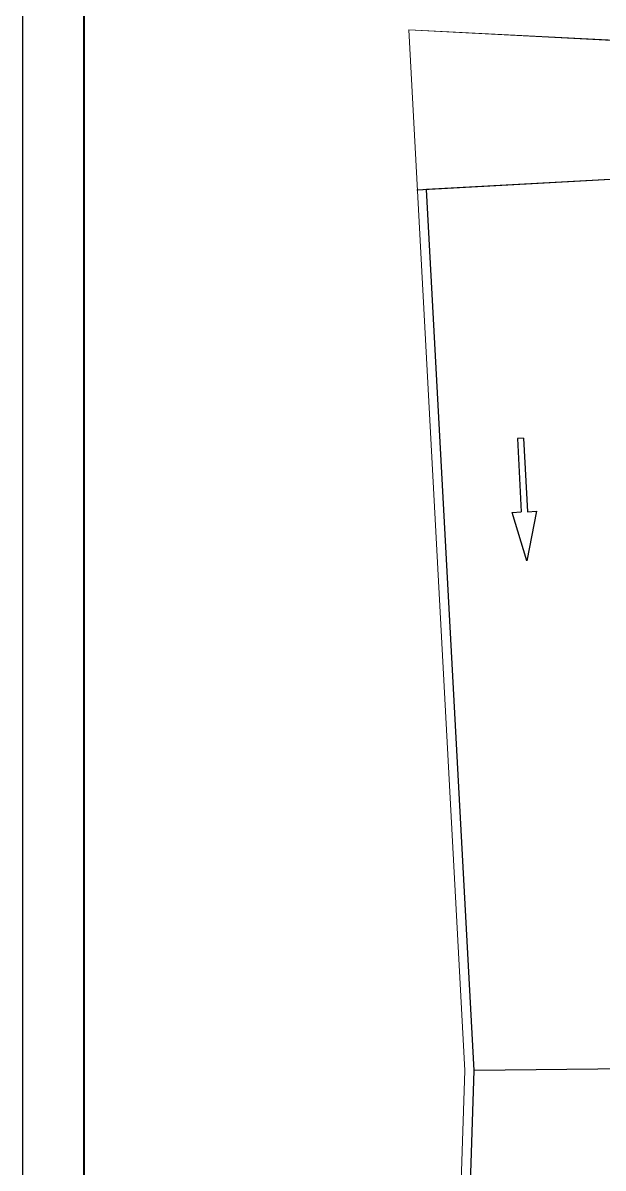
# Model space of a CAD drawing. Header units: metres. Extents: x 27 to 147, y -173 to 8.
# Drawn here: x 26.79 to 36.24, y -111.58 to -92.91 of the extents above; entities that cross this region are included whole.
import ezdxf

# ---------------------------------------------------------------- set-up
doc = ezdxf.new("R2010")
doc.units = ezdxf.units.M
doc.layers.add('Drawing & Figure_Pen_No__1', color=7, linetype='Continuous', lineweight=13)
doc.layers.add('GRAFO 0 BLANCO', color=7, linetype='Continuous', lineweight=0)
doc.layers.add('Rampa', color=41, linetype='Continuous')
doc.layers.add('Separador de bike pintado', color=8, linetype='Continuous')

msp = doc.modelspace()

# ---------------------------------------------------------------- linework, layer by layer
at = {"color": 251, "true_color": 0x636466}
for p, q in [((39.356, -95.3), (33.207, -95.632)), ((39.361, -95.3), (33.212, -95.632)), ((40.146, -109.928), (34.141, -109.99))]:
    msp.add_line(p, q, dxfattribs=at)
at = {"color": 7}
msp.add_lwpolyline([(26.786, -83.395), (146.786, -83.395), (146.786, -173.395), (26.786, -173.395), (26.786, -83.395)], dxfattribs=at)
at = {"color": 7, "lineweight": 40}
for points in [[(27.786, -84.395), (145.786, -84.395), (145.786, -172.395), (27.786, -172.395)], [(27.786, -84.395), (145.786, -84.395), (145.786, -169.5), (27.786, -169.5)]]:
    msp.add_lwpolyline(points, close=True, dxfattribs=at)
at = {"layer": 'Drawing & Figure_Pen_No__1', "linetype": 'Continuous'}
msp.add_line((37.423, -93.237), (33.075, -93.021), dxfattribs=at)
at = {"layer": 'GRAFO 0 BLANCO', "color": 7}
for points in [[(88.078, -162.909), (33.094, -160.29), (33.775, -150.017), (31.209, -149.867), (31.536, -147.946), (31.607, -146.591), (31.79, -144.242), (32.088, -140.793), (32.327, -137.369), (32.894, -130.541), (33.619, -121.173), (33.991, -109.992), (33.075, -93.021)], [(33.075, -93.021), (37.422, -93.249), (43.764, -93.382), (44.724, -93.408), (51.784, -93.59), (64.025, -93.932), (70.185, -94.06), (83.803, -94.342)]]:
    msp.add_lwpolyline(points, dxfattribs=at)
at = {"layer": 'Rampa'}
for p, q in [((39.361, -95.3), (33.365, -95.624)), ((34.141, -109.99), (33.365, -95.624)), ((34.141, -109.99), (33.365, -95.624)), ((33.768, -121.191), (34.141, -109.99)), ((33.768, -121.191), (34.141, -109.99))]:
    msp.add_line(p, q, dxfattribs=at)
at = {"layer": 'Separador de bike pintado'}
for p, q in [((34.947, -99.68), (34.847, -99.685)), ((34.847, -99.685), (34.909, -100.883)), ((34.947, -99.68), (35.009, -100.878)), ((34.759, -100.891), (34.909, -100.883)), ((35, -101.679), (34.759, -100.891)), ((35.158, -100.87), (35, -101.679)), ((35.009, -100.878), (35.158, -100.87))]:
    msp.add_line(p, q, dxfattribs=at)

doc.saveas('drawing.dxf')
